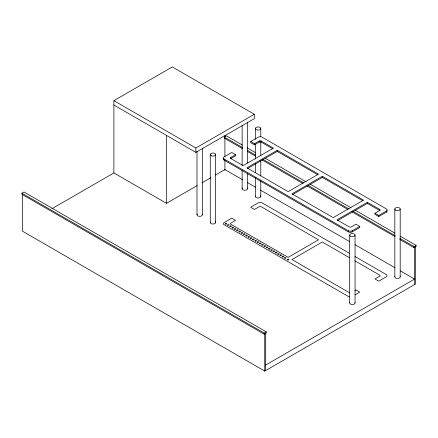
<?xml version="1.0" encoding="UTF-8"?>
<svg xmlns="http://www.w3.org/2000/svg" width="438" height="438" viewBox="0 0 438 438"><rect width="100%" height="100%" fill="white"/><g stroke="black" fill="none" stroke-linecap="round" stroke-linejoin="round"><path stroke-width="0.66" d="M113.891 172.977L113.891 100.658L172.309 66.932L254.308 114.274L254.308 118.654L195.89 152.38L113.891 105.038M21.9 193.196L23.986 191.992L266.255 331.862L266.255 332.957L264.169 334.161L21.9 194.291L21.9 193.196L264.169 333.066L266.255 331.862M51.799 208.784L113.891 172.939L166.489 203.303L197.171 185.586M113.891 100.658L195.89 148L254.308 114.274M242.657 148.723L224.338 138.145L224.338 137.05L226.424 135.846L242.378 145.055M272.879 148.865L261.136 142.087A1.341 0.772 0 0 0 259.241 142.087L254.5 144.825L250.706 142.635L250.706 141.54L258.289 137.16A2.683 1.549 0 0 1 262.083 137.16L386.321 208.888A2.683 1.549 0 0 1 386.321 211.078L386.321 212.173L378.733 216.553L374.939 214.363L374.939 213.268L379.68 210.53A1.341 0.772 0 0 0 379.68 209.435L367.356 202.318L337.008 219.838L349.332 226.955A1.341 0.772 0 0 0 351.232 226.955L355.974 224.218L359.768 226.408L359.768 227.503L352.179 231.883A2.683 1.549 0 0 1 348.385 231.883L224.152 160.155A2.683 1.549 0 0 1 223.566 158.468M250.706 141.54L254.5 143.73L259.241 140.992A1.341 0.772 0 0 1 261.136 140.992L273.465 148.11L243.117 165.63L230.788 158.512L230.788 157.417L235.529 154.68L235.529 155.775L230.788 158.512A1.341 0.772 0 0 0 230.498 158.764M201.896 182.86L210.744 177.751M215.469 175.025L224.908 169.572L242.636 179.81M277.259 150.3L246.912 167.82L288.166 191.641L318.514 174.116L277.259 150.3L277.259 151.395L317.922 174.871M247.492 168.581L277.259 151.395M322.308 176.306L291.96 193.831L333.214 217.648L363.562 200.128L322.308 176.306L322.308 177.401L362.971 200.883M292.54 194.587L322.308 177.401M337.589 220.593L367.356 203.413L379.68 210.53A1.341 0.772 0 0 1 379.976 210.782M235.529 154.68L231.735 152.49L224.152 156.87A2.683 1.549 0 0 0 224.152 159.06L348.385 230.788A2.683 1.549 0 0 0 352.179 230.788L359.768 226.408M374.939 213.268L378.733 215.458L386.321 211.078M399.834 238.371L414.014 246.556L416.1 245.351L416.1 246.446L414.014 247.651L399.834 239.466M354.917 290.531L355.974 289.923L359.768 292.113L355.098 294.807M265.691 365.046L414.583 279.083L400.403 270.892M22.469 193.963L22.469 231.193L264.738 371.068L415.531 284.01L415.531 246.775M247.109 147.787L255.381 152.561M265.423 158.359L306.195 181.901M310.334 184.288L351.101 207.826M355.24 210.213L394.83 233.071M400.146 236.142L416.1 245.351M224.338 137.05L242.657 147.628M247.382 150.354L255.655 155.129M262.745 159.224L303.518 182.761M308.243 185.493L349.015 209.03M353.154 211.417L395.103 235.639M247.382 151.449L255.655 156.224M262.154 159.98L302.926 183.517M307.065 185.904L347.832 209.446M351.971 211.833L395.103 236.734M247.361 182.536L255.633 187.316M260.364 190.043L349.584 241.557M354.9 244.628L395.081 267.826M349.644 253.416L262.083 202.865A2.683 1.549 0 0 0 258.289 202.865L250.706 207.245L254.5 209.435L259.241 206.698A1.341 0.772 0 0 1 261.136 206.698L318.514 239.821L288.166 257.347L230.788 224.218A1.341 0.772 0 0 1 230.788 223.123L235.529 220.385L231.735 218.195L224.152 222.575A2.683 1.549 0 0 0 224.152 224.765L348.385 296.493A2.683 1.549 0 0 0 349.59 296.893M354.966 256.487L386.321 274.593A2.683 1.549 0 0 1 386.321 276.783L378.733 281.163L374.939 278.973L379.68 276.236A1.341 0.772 0 0 0 379.68 275.141L354.84 260.796M349.513 257.725L322.308 242.011L291.96 259.537L349.332 292.661A1.341 0.772 0 0 0 349.77 292.83M414.583 247.322L414.583 284.558M414.014 246.556L414.014 247.651M400.195 208.997L400.195 276.893M394.83 208.997L394.83 276.893M379.68 209.435L379.68 210.53M378.733 215.458L378.733 216.553M367.356 202.318L367.356 203.413M355.054 235.058L355.054 302.954M352.179 230.788L352.179 231.883M349.688 235.058L349.688 302.954M348.385 230.788L348.385 231.883M265.691 333.285L265.691 370.521M264.738 333.833L264.738 371.068M264.169 333.066L264.169 334.161M261.136 140.992L261.136 142.087M260.785 128.509A2.683 1.549 0 0 1 256.761 129.851A2.683 1.549 0 0 1 256.761 127.168A2.683 1.549 0 0 1 260.785 128.509L260.785 136.656M260.785 141.408L260.785 155.665M260.785 160.417L260.785 176.038M260.785 180.79L260.785 196.405M259.241 140.992L259.241 142.087M255.42 128.509L255.42 139.372M255.42 144.124L255.42 159.06M255.42 163.812L255.42 172.638M255.42 177.395L255.42 196.405M254.5 143.73L254.5 144.825M247.508 122.202L247.508 162.936M247.508 173.798L247.508 188.74M242.143 125.597L242.143 165.652M242.143 170.404L242.143 188.74M224.908 135.649L224.908 137.006M224.908 138.364L224.908 156.771M224.908 160.105L224.908 170.311M224.152 159.06L224.152 160.155M215.644 154.57L215.644 222.466M210.278 154.57L210.278 222.466M202.361 148.263L202.361 214.801M197.001 151.657L197.001 214.801M195.89 148L195.89 152.38M166.489 135.408L166.489 203.341M230.788 158.512A1.341 0.772 0 0 1 230.788 157.417M387.017 210.678A2.683 1.549 0 0 1 386.321 212.173M202.006 214.029A2.683 1.549 0 0 1 199.684 216.35A2.683 1.549 0 0 1 197.357 214.029M247.147 187.962A2.683 1.549 0 0 1 244.826 190.289A2.683 1.549 0 0 1 242.499 187.962M400.102 276.493A2.683 1.549 0 0 1 397.512 278.442A2.683 1.549 0 0 1 394.923 276.493M354.961 302.554A2.683 1.549 0 0 1 352.371 304.503A2.683 1.549 0 0 1 349.776 302.554M215.282 221.694A2.683 1.549 0 0 1 213.311 224.004A2.683 1.549 0 0 1 210.366 222.066M260.424 195.627A2.683 1.549 0 0 1 258.453 197.938A2.683 1.549 0 0 1 255.513 196.005M225.647 224.075A0.805 0.465 0 0 0 226.851 223.67A0.805 0.465 0 0 0 225.647 223.27A0.805 0.465 0 0 0 225.647 224.075M227.755 225.313A0.805 0.465 0 0 0 229.101 225.105A0.805 0.465 0 0 0 228.116 224.535A0.805 0.465 0 0 0 227.755 225.313M230.196 226.703A0.805 0.465 0 0 0 231.401 226.298A0.805 0.465 0 0 0 230.196 225.899A0.805 0.465 0 0 0 230.196 226.703M232.474 228.017A0.805 0.465 0 0 0 233.678 227.612A0.805 0.465 0 0 0 232.474 227.213A0.805 0.465 0 0 0 232.474 228.017M234.582 229.255A0.805 0.465 0 0 0 235.929 229.047A0.805 0.465 0 0 0 234.943 228.477A0.805 0.465 0 0 0 234.582 229.255M237.024 230.645A0.805 0.465 0 0 0 238.234 230.24A0.805 0.465 0 0 0 237.024 229.84A0.805 0.465 0 0 0 237.024 230.645M239.301 231.959A0.805 0.465 0 0 0 240.506 231.554A0.805 0.465 0 0 0 239.301 231.154A0.805 0.465 0 0 0 239.301 231.959M241.579 233.273A0.805 0.465 0 0 0 242.783 232.868A0.805 0.465 0 0 0 241.579 232.469A0.805 0.465 0 0 0 241.579 233.273M243.851 234.587A0.805 0.465 0 0 0 245.061 234.182A0.805 0.465 0 0 0 243.851 233.782A0.805 0.465 0 0 0 243.851 234.587M246.129 235.901A0.805 0.465 0 0 0 247.339 235.496A0.805 0.465 0 0 0 246.129 235.096A0.805 0.465 0 0 0 246.129 235.901M248.406 237.215A0.805 0.465 0 0 0 249.611 236.81A0.805 0.465 0 0 0 248.406 236.411A0.805 0.465 0 0 0 248.406 237.215M250.678 238.529A0.805 0.465 0 0 0 251.888 238.124A0.805 0.465 0 0 0 250.678 237.724A0.805 0.465 0 0 0 250.678 238.529M252.792 239.767A0.805 0.465 0 0 0 254.139 239.559A0.805 0.465 0 0 0 253.153 238.989A0.805 0.465 0 0 0 252.792 239.767M255.234 241.157A0.805 0.465 0 0 0 256.438 240.752A0.805 0.465 0 0 0 255.234 240.352A0.805 0.465 0 0 0 255.234 241.157M257.511 242.471A0.805 0.465 0 0 0 258.716 242.066A0.805 0.465 0 0 0 257.511 241.666A0.805 0.465 0 0 0 257.511 242.471M259.619 243.709A0.805 0.465 0 0 0 260.966 243.501A0.805 0.465 0 0 0 259.98 242.931A0.805 0.465 0 0 0 259.619 243.709M261.897 245.023A0.805 0.465 0 0 0 263.243 244.815A0.805 0.465 0 0 0 262.258 244.245A0.805 0.465 0 0 0 261.897 245.023M264.169 246.337A0.805 0.465 0 0 0 265.516 246.129A0.805 0.465 0 0 0 264.53 245.559A0.805 0.465 0 0 0 264.169 246.337M266.616 247.727A0.805 0.465 0 0 0 267.821 247.322A0.805 0.465 0 0 0 266.616 246.922A0.805 0.465 0 0 0 266.616 247.727M268.888 249.041A0.805 0.465 0 0 0 270.098 248.636A0.805 0.465 0 0 0 268.888 248.236A0.805 0.465 0 0 0 268.888 249.041M271.002 250.279A0.805 0.465 0 0 0 272.343 250.071A0.805 0.465 0 0 0 271.357 249.507A0.805 0.465 0 0 0 271.002 250.279M273.274 251.593A0.805 0.465 0 0 0 274.621 251.385A0.805 0.465 0 0 0 273.635 250.821A0.805 0.465 0 0 0 273.274 251.593M275.716 252.983A0.805 0.465 0 0 0 276.925 252.584A0.805 0.465 0 0 0 275.716 252.179A0.805 0.465 0 0 0 275.716 252.983M277.993 254.297A0.805 0.465 0 0 0 279.203 253.898A0.805 0.465 0 0 0 277.993 253.493A0.805 0.465 0 0 0 277.993 254.297M280.271 255.611A0.805 0.465 0 0 0 281.475 255.212A0.805 0.465 0 0 0 280.271 254.806A0.805 0.465 0 0 0 280.271 255.611M282.548 256.925A0.805 0.465 0 0 0 283.753 256.526A0.805 0.465 0 0 0 282.548 256.12A0.805 0.465 0 0 0 282.548 256.925M284.82 258.239A0.805 0.465 0 0 0 286.03 257.84A0.805 0.465 0 0 0 284.82 257.435A0.805 0.465 0 0 0 284.82 258.239M287.596 259.865A0.805 0.465 0 0 0 288.943 259.657A0.805 0.465 0 0 0 287.958 259.088A0.805 0.465 0 0 0 287.596 259.865M395.613 210.092A2.683 1.549 0 0 0 400.102 209.397A2.683 1.549 0 0 0 396.817 207.502A2.683 1.549 0 0 0 395.613 210.092M350.471 236.153A2.683 1.549 0 0 0 354.961 235.458A2.683 1.549 0 0 0 351.676 233.564A2.683 1.549 0 0 0 350.471 236.153M211.061 155.665A2.683 1.549 0 0 0 215.551 154.97A2.683 1.549 0 0 0 212.266 153.076A2.683 1.549 0 0 0 211.061 155.665"/></g></svg>
